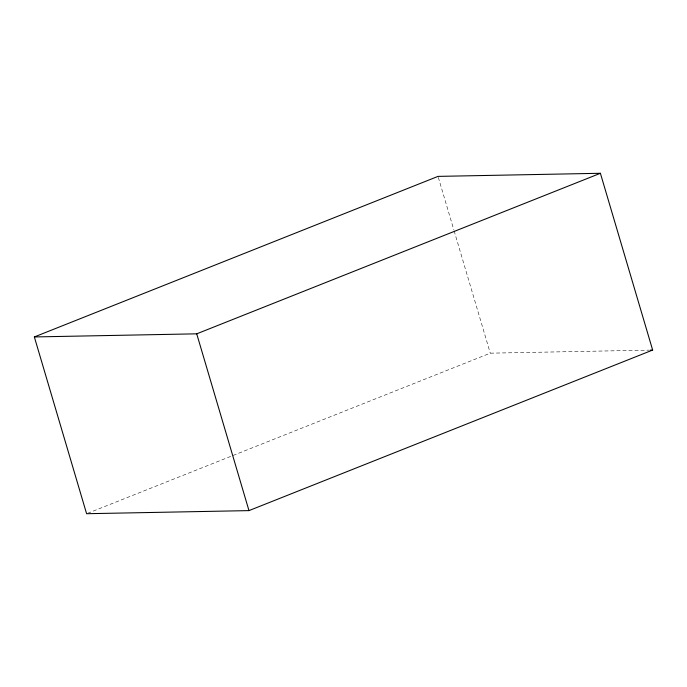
<?xml version="1.0" encoding="UTF-8"?>
<svg xmlns="http://www.w3.org/2000/svg" width="687" height="687" viewBox="0 0 687 687"><rect width="100%" height="100%" fill="white"/><g stroke="black" fill="none" stroke-linecap="round" stroke-linejoin="round"><path stroke-width="0.52" stroke-dasharray="3.44 2.58" d="M87.601 513.318L490.278 353.17L649.447 350.13M438.332 177.418L453.824 229.836M454.124 230.866L490.278 353.17"/><path stroke-width="1.03" d="M34.35 336.939L438.023 176.387L600.395 173.287L652.65 350.061L248.977 510.613L86.605 513.713L34.35 336.939L196.722 333.83L600.395 173.287M650.512 350.104L652.65 350.061M196.722 333.83L248.977 510.613"/></g></svg>
